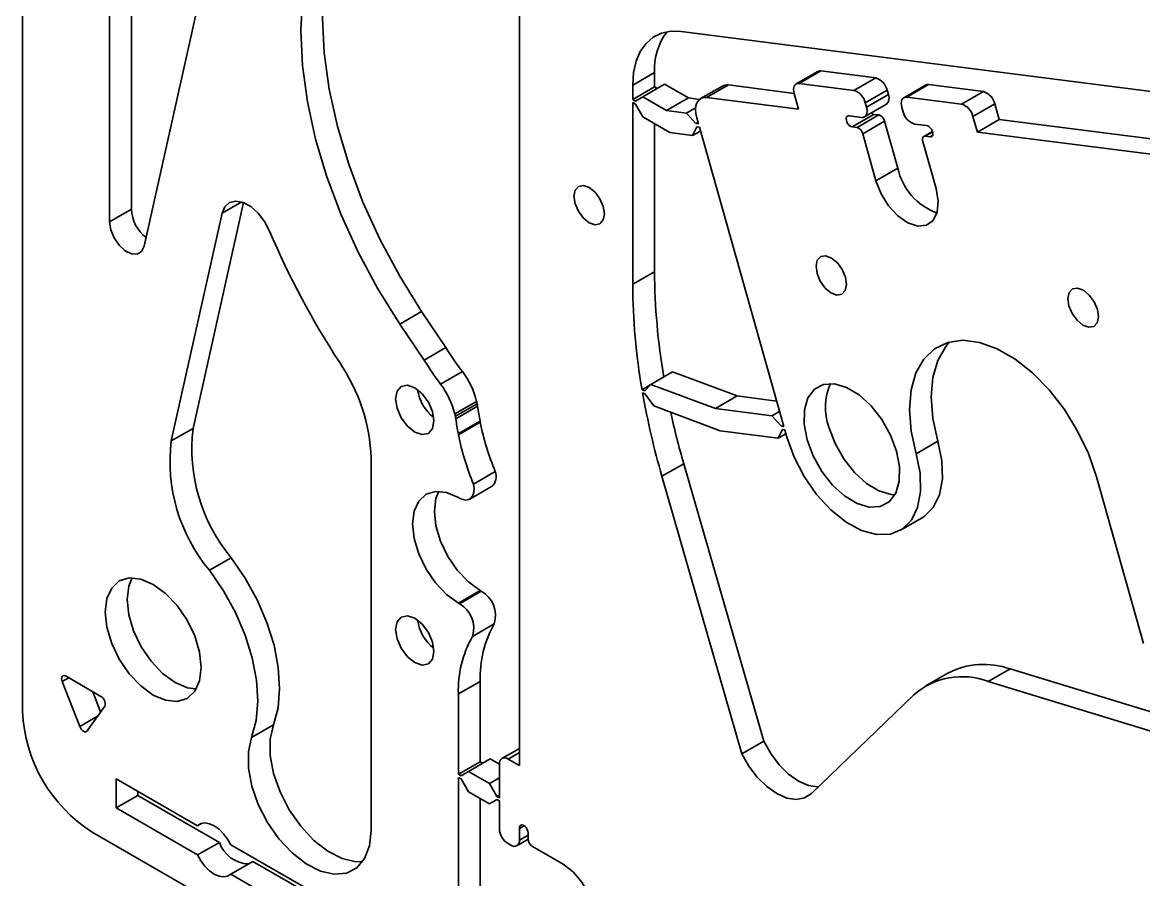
# Model space of a CAD drawing. Header units: millimetres. Extents: x 0 to 415, y 0 to 292.
# Drawn here: x 374.53 to 383.62, y 99.42 to 106.38 of the extents above; entities that cross this region are included whole.
import ezdxf

# ---------------------------------------------------------------- set-up
doc = ezdxf.new("R2010")
doc.units = ezdxf.units.MM

# ---------------------------------------------------------------- blocks, each defined once
blk = doc.blocks.new('SE817')
at = {"color": 7, "linetype": 'Continuous', "lineweight": 35}
for p, q in [((377.5521, 103.3255), (377.5639, 103.3874)), ((377.5639, 103.3874), (377.5976, 103.4262)), ((377.5976, 103.4262), (377.6481, 103.436)), ((377.6481, 103.436), (377.7076, 103.4153)), ((377.7076, 103.4153), (377.7672, 103.3673)), ((377.5639, 103.2499), (377.5521, 103.3255)), ((377.7672, 103.3673), (377.8176, 103.2992)), ((377.8176, 103.2992), (377.8513, 103.2214)), ((377.5976, 103.1721), (377.5639, 103.2499)), ((377.8513, 103.2214), (377.8632, 103.1458)), ((377.6481, 103.1041), (377.5976, 103.1721)), ((377.7076, 103.056), (377.6481, 103.1041)), ((377.8632, 103.1458), (377.8513, 103.0839)), ((377.7672, 103.0353), (377.7076, 103.056)), ((377.8176, 103.0451), (377.7672, 103.0353)), ((377.8513, 103.0839), (377.8176, 103.0451))]:
    blk.add_line(p, q, dxfattribs=at)
blk = doc.blocks.new('SE816')
blk.add_blockref('SE817', (0, 0))
blk = doc.blocks.new('SE819')
at = {"color": 7, "linetype": 'Continuous', "lineweight": 35}
for p, q in [((377.5976, 101.5552), (377.6481, 101.5651)), ((377.6481, 101.5651), (377.7076, 101.5444)), ((377.5521, 101.4545), (377.5639, 101.5164)), ((377.5639, 101.5164), (377.5976, 101.5552)), ((377.7076, 101.5444), (377.7672, 101.4963)), ((377.7672, 101.4963), (377.8176, 101.4282)), ((377.5639, 101.3789), (377.5521, 101.4545)), ((377.5976, 101.3012), (377.5639, 101.3789)), ((377.8176, 101.4282), (377.8513, 101.3505)), ((377.6481, 101.2331), (377.5976, 101.3012)), ((377.8513, 101.3505), (377.8632, 101.2749)), ((377.7076, 101.1851), (377.6481, 101.2331)), ((377.8513, 101.213), (377.8176, 101.1742)), ((377.8632, 101.2749), (377.8513, 101.213)), ((377.7672, 101.1644), (377.7076, 101.1851)), ((377.8176, 101.1742), (377.7672, 101.1644))]:
    blk.add_line(p, q, dxfattribs=at)
blk = doc.blocks.new('SE818')
blk.add_blockref('SE819', (0, 0))
blk = doc.blocks.new('SE835')
at = {"color": 7, "linetype": 'Continuous', "lineweight": 35}
for p, q in [((376.2055, 104.9186), (376.2561, 104.9306)), ((376.2561, 104.9306), (376.3148, 104.9193)), ((376.1449, 104.8307), (376.1674, 104.8843)), ((376.1674, 104.8843), (376.2055, 104.9186)), ((376.3148, 104.9193), (376.3767, 104.8856)), ((376.3767, 104.8856), (376.4365, 104.8324)), ((376.4365, 104.8324), (376.489, 104.7642)), ((376.489, 104.7642), (376.5299, 104.6869))]:
    blk.add_line(p, q, dxfattribs=at)
blk = doc.blocks.new('SE834')
blk.add_blockref('SE835', (0, 0))
blk = doc.blocks.new('SE837')
at = {"color": 7, "linetype": 'Continuous', "lineweight": 35}
for p, q in [((376.1557, 101.7688), (376.042, 101.9345)), ((376.2533, 101.5918), (376.1557, 101.7688)), ((376.3319, 101.4085), (376.2533, 101.5918)), ((376.3893, 101.2242), (376.3319, 101.4085)), ((376.4239, 101.044), (376.3893, 101.2242)), ((376.4348, 100.8731), (376.4239, 101.044)), ((376.4216, 100.7163), (376.4348, 100.8731)), ((376.3846, 100.5782), (376.4216, 100.7163))]:
    blk.add_line(p, q, dxfattribs=at)
blk = doc.blocks.new('SE836')
blk.add_blockref('SE837', (0, 0))
blk = doc.blocks.new('SE839')
at = {"color": 7, "linetype": 'Continuous', "lineweight": 35}
for p, q in [((376.3583, 100.4631), (376.3846, 100.5782)), ((376.3586, 100.3291), (376.3583, 100.4631)), ((376.3857, 100.1834), (376.3586, 100.3291)), ((376.4379, 100.0338), (376.3857, 100.1834)), ((376.5126, 99.8884), (376.4379, 100.0338)), ((376.6057, 99.755), (376.5126, 99.8884)), ((376.7122, 99.6408), (376.6057, 99.755)), ((377.3541, 99.8231), (377.3406, 99.698)), ((377.3406, 99.698), (377.301, 99.5951)), ((376.8263, 99.5519), (376.7122, 99.6408)), ((377.301, 99.5951), (377.2374, 99.52)), ((376.942, 99.4931), (376.8263, 99.5519)), ((377.0529, 99.4676), (376.942, 99.4931)), ((377.1532, 99.4767), (377.0529, 99.4676)), ((377.2374, 99.52), (377.1532, 99.4767))]:
    blk.add_line(p, q, dxfattribs=at)
blk = doc.blocks.new('SE838')
blk.add_blockref('SE839', (0, 0))
blk = doc.blocks.new('SE841')
at = {"color": 7, "linetype": 'Continuous', "lineweight": 35}
for p, q in [((375.9731, 99.8785), (375.946, 99.8615)), ((376.0058, 99.8842), (375.9731, 99.8785)), ((376.0425, 99.8782), (376.0058, 99.8842)), ((376.0813, 99.861), (376.0425, 99.8782)), ((376.1201, 99.8335), (376.0813, 99.861)), ((376.1568, 99.797), (376.1201, 99.8335)), ((376.1895, 99.7535), (376.1568, 99.797)), ((376.2165, 99.7054), (376.1895, 99.7535))]:
    blk.add_line(p, q, dxfattribs=at)
blk = doc.blocks.new('SE840')
blk.add_blockref('SE841', (0, 0))
blk = doc.blocks.new('SE843')
at = {"color": 7, "linetype": 'Continuous', "lineweight": 35}
for p, q in [((375.946, 99.6247), (375.9731, 99.5766)), ((375.9731, 99.5766), (376.0058, 99.5331)), ((376.0058, 99.5331), (376.0425, 99.4967)), ((376.0425, 99.4967), (376.0813, 99.4691)), ((376.0813, 99.4691), (376.1201, 99.4519)), ((376.1895, 99.4516), (376.2165, 99.4686)), ((376.1201, 99.4519), (376.1568, 99.446)), ((376.1568, 99.446), (376.1895, 99.4516))]:
    blk.add_line(p, q, dxfattribs=at)
blk = doc.blocks.new('SE842')
blk.add_blockref('SE843', (0, 0))
blk = doc.blocks.new('SE849')
at = {"color": 7, "linetype": 'Continuous', "lineweight": 35}
for p, q in [((375.2495, 101.7901), (375.3113, 101.8474)), ((375.3113, 101.8474), (375.3918, 101.8723)), ((375.3918, 101.8723), (375.4856, 101.863)), ((375.4856, 101.863), (375.5863, 101.8202)), ((375.2106, 101.7042), (375.2495, 101.7901)), ((375.5863, 101.8202), (375.687, 101.7468)), ((375.687, 101.7468), (375.7808, 101.6477)), ((375.1974, 101.5956), (375.2106, 101.7042)), ((375.2106, 101.4717), (375.1974, 101.5956)), ((375.7808, 101.6477), (375.8613, 101.5299)), ((375.2495, 101.341), (375.2106, 101.4717)), ((375.8613, 101.5299), (375.9231, 101.4012)), ((375.9231, 101.4012), (375.962, 101.2704)), ((375.3113, 101.2123), (375.2495, 101.341)), ((375.3918, 101.0944), (375.3113, 101.2123)), ((375.962, 101.2704), (375.9752, 101.1466)), ((375.9752, 101.1466), (375.962, 101.038)), ((375.4856, 100.9954), (375.3918, 101.0944)), ((375.962, 101.038), (375.9231, 100.9521)), ((375.5863, 100.922), (375.4856, 100.9954)), ((375.687, 100.8792), (375.5863, 100.922)), ((375.9231, 100.9521), (375.8613, 100.8948)), ((375.7808, 100.8699), (375.687, 100.8792)), ((375.8613, 100.8948), (375.7808, 100.8699))]:
    blk.add_line(p, q, dxfattribs=at)
blk = doc.blocks.new('SE848')
blk.add_blockref('SE849', (0, 0))
blk = doc.blocks.new('SE851')
at = {"color": 7, "linetype": 'Continuous', "lineweight": 35}
for p, q in [((375.242, 104.6974), (375.2327, 104.761)), ((375.2687, 104.6314), (375.242, 104.6974)), ((375.3093, 104.5718), (375.2687, 104.6314)), ((375.3583, 104.5262), (375.3093, 104.5718)), ((375.512, 104.5634), (375.4917, 104.5207)), ((375.4095, 104.5008), (375.3583, 104.5262)), ((375.456, 104.4989), (375.4095, 104.5008)), ((375.4917, 104.5207), (375.456, 104.4989))]:
    blk.add_line(p, q, dxfattribs=at)
blk = doc.blocks.new('SE850')
blk.add_blockref('SE851', (0, 0))
blk = doc.blocks.new('SE865')
at = {"color": 7, "linetype": 'Continuous', "lineweight": 35}
for p, q in [((374.9956, 100.6548), (374.99, 100.6665)), ((375.0029, 100.6441), (374.9956, 100.6548)), ((375.0115, 100.6351), (375.0029, 100.6441)), ((375.0206, 100.6284), (375.0115, 100.6351)), ((375.0298, 100.6245), (375.0206, 100.6284)), ((375.0383, 100.6237), (375.0298, 100.6245)), ((375.0456, 100.6259), (375.0383, 100.6237)), ((375.0512, 100.6312), (375.0456, 100.6259))]:
    blk.add_line(p, q, dxfattribs=at)
blk = doc.blocks.new('SE864')
blk.add_blockref('SE865', (0, 0))
blk = doc.blocks.new('SE867')
at = {"color": 7, "linetype": 'Continuous', "lineweight": 35}
for p, q in [((374.8438, 101.0541), (374.845, 101.064)), ((374.845, 101.0429), (374.8438, 101.0541)), ((374.845, 101.064), (374.8486, 101.0718)), ((374.8486, 101.031), (374.845, 101.0429)), ((374.8486, 101.0718), (374.8542, 101.077)), ((374.8542, 101.077), (374.8615, 101.0793)), ((374.8615, 101.0793), (374.87, 101.0785)), ((374.87, 101.0785), (374.8792, 101.0746))]:
    blk.add_line(p, q, dxfattribs=at)
blk = doc.blocks.new('SE866')
blk.add_blockref('SE867', (0, 0))
blk = doc.blocks.new('SE875')
at = {"color": 7, "linetype": 'Continuous', "lineweight": 35}
for p, q in [((380.9718, 104.4493), (380.9995, 104.479)), ((380.9995, 104.479), (381.0402, 104.4855)), ((381.0402, 104.4855), (381.0877, 104.4677)), ((380.9614, 104.4009), (380.9718, 104.4493)), ((380.9698, 104.3411), (380.9614, 104.4009)), ((381.0877, 104.4677), (381.1349, 104.4285)), ((381.1349, 104.4285), (381.1744, 104.3737)), ((380.9957, 104.2791), (380.9698, 104.3411)), ((381.1744, 104.3737), (381.2004, 104.3117)), ((381.2004, 104.3117), (381.2088, 104.2519)), ((381.0353, 104.2243), (380.9957, 104.2791)), ((381.0824, 104.1851), (381.0353, 104.2243)), ((381.1984, 104.2035), (381.1707, 104.1738)), ((381.2088, 104.2519), (381.1984, 104.2035)), ((381.13, 104.1673), (381.0824, 104.1851)), ((381.1707, 104.1738), (381.13, 104.1673))]:
    blk.add_line(p, q, dxfattribs=at)
blk = doc.blocks.new('SE874')
blk.add_blockref('SE875', (0, 0))
blk = doc.blocks.new('SE877')
at = {"color": 7, "linetype": 'Continuous', "lineweight": 35}
for p, q in [((383.0145, 104.1884), (383.0421, 104.2181)), ((383.0421, 104.2181), (383.0829, 104.2246)), ((383.0829, 104.2246), (383.1304, 104.2069)), ((383.1304, 104.2069), (383.1775, 104.1676)), ((383.004, 104.14), (383.0145, 104.1884)), ((383.0124, 104.0803), (383.004, 104.14)), ((383.1775, 104.1676), (383.2171, 104.1128)), ((383.2171, 104.1128), (383.2431, 104.0508)), ((383.0384, 104.0183), (383.0124, 104.0803)), ((383.078, 103.9635), (383.0384, 104.0183)), ((383.2431, 104.0508), (383.2515, 103.9911)), ((383.1251, 103.9242), (383.078, 103.9635)), ((383.1726, 103.9065), (383.1251, 103.9242)), ((383.241, 103.9426), (383.2134, 103.9129)), ((383.2515, 103.9911), (383.241, 103.9426)), ((383.2134, 103.9129), (383.1726, 103.9065))]:
    blk.add_line(p, q, dxfattribs=at)
blk = doc.blocks.new('SE876')
blk.add_blockref('SE877', (0, 0))
blk = doc.blocks.new('SE879')
at = {"color": 7, "linetype": 'Continuous', "lineweight": 35}
for p, q in [((380.8961, 103.3331), (380.9487, 103.403)), ((380.9487, 103.403), (381.022, 103.4418)), ((381.022, 103.4418), (381.111, 103.4468)), ((381.111, 103.4468), (381.2096, 103.4178)), ((381.2096, 103.4178), (381.3111, 103.3567)), ((380.8677, 103.2369), (380.8961, 103.3331)), ((381.3111, 103.3567), (381.4086, 103.2677)), ((380.8655, 103.121), (380.8677, 103.2369)), ((381.4086, 103.2677), (381.4954, 103.1568)), ((380.8897, 102.9932), (380.8655, 103.121)), ((381.4954, 103.1568), (381.5656, 103.0316)), ((381.5656, 103.0316), (381.6145, 102.9006)), ((380.9385, 102.8622), (380.8897, 102.9932)), ((381.0088, 102.737), (380.9385, 102.8622)), ((381.6145, 102.9006), (381.6387, 102.7728)), ((381.6387, 102.7728), (381.6365, 102.6568)), ((381.0956, 102.6261), (381.0088, 102.737)), ((381.6365, 102.6568), (381.6081, 102.5606)), ((381.1931, 102.5371), (381.0956, 102.6261)), ((381.6081, 102.5606), (381.5555, 102.4908)), ((381.2946, 102.476), (381.1931, 102.5371)), ((381.3932, 102.4469), (381.2946, 102.476)), ((381.5555, 102.4908), (381.4822, 102.452)), ((381.4822, 102.452), (381.3932, 102.4469))]:
    blk.add_line(p, q, dxfattribs=at)
blk = doc.blocks.new('SE878')
blk.add_blockref('SE879', (0, 0))
blk = doc.blocks.new('SE933')
at = {"color": 7, "linetype": 'Continuous', "lineweight": 35}
for p, q in [((378.9981, 104.9687), (379.0075, 105.018)), ((379.0075, 105.018), (379.0343, 105.0488)), ((379.0343, 105.0488), (379.0745, 105.0566)), ((379.0745, 105.0566), (379.1218, 105.0402)), ((379.1218, 105.0402), (379.1692, 105.002)), ((379.0075, 104.9086), (378.9981, 104.9687)), ((379.1692, 105.002), (379.2093, 104.9478)), ((379.2093, 104.9478), (379.2362, 104.886)), ((379.0343, 104.8468), (379.0075, 104.9086)), ((379.0745, 104.7926), (379.0343, 104.8468)), ((379.2362, 104.886), (379.2456, 104.8259)), ((379.1218, 104.7544), (379.0745, 104.7926)), ((379.1692, 104.7379), (379.1218, 104.7544)), ((379.2093, 104.7457), (379.1692, 104.7379)), ((379.2362, 104.7766), (379.2093, 104.7457)), ((379.2456, 104.8259), (379.2362, 104.7766))]:
    blk.add_line(p, q, dxfattribs=at)
blk = doc.blocks.new('SE932')
blk.add_blockref('SE933', (0, 0))
blk = doc.blocks.new('SE943')
at = {"color": 7, "linetype": 'Continuous', "lineweight": 35}
for p, q in [((380.0097, 105.7486), (379.9961, 105.7285)), ((380.0278, 105.7624), (380.0097, 105.7486)), ((380.0496, 105.7696), (380.0278, 105.7624)), ((380.0743, 105.7698), (380.0496, 105.7696)), ((379.9875, 105.703), (379.9842, 105.6732)), ((379.9842, 105.6732), (379.9863, 105.64)), ((379.9961, 105.7285), (379.9875, 105.703)), ((379.9863, 105.64), (379.9938, 105.6049))]:
    blk.add_line(p, q, dxfattribs=at)
blk = doc.blocks.new('SE942')
blk.add_blockref('SE943', (0, 0))
blk = doc.blocks.new('SE945')
at = {"color": 7, "linetype": 'Continuous', "lineweight": 35}
for p, q in [((380.7811, 105.8509), (380.7795, 105.836)), ((380.7795, 105.836), (380.7805, 105.8194)), ((380.7854, 105.8637), (380.7811, 105.8509)), ((380.7922, 105.8737), (380.7854, 105.8637)), ((380.8012, 105.8806), (380.7922, 105.8737)), ((380.8121, 105.8842), (380.8012, 105.8806)), ((380.8245, 105.8843), (380.8121, 105.8842)), ((380.7805, 105.8194), (380.7843, 105.8018))]:
    blk.add_line(p, q, dxfattribs=at)
blk = doc.blocks.new('SE944')
blk.add_blockref('SE945', (0, 0))
blk = doc.blocks.new('SE947')
at = {"color": 7, "linetype": 'Continuous', "lineweight": 35}
for p, q in [((381.3748, 105.6743), (381.3711, 105.6919)), ((381.3742, 105.6428), (381.3759, 105.6577)), ((381.3759, 105.6577), (381.3748, 105.6743)), ((381.3309, 105.6094), (381.3432, 105.6095)), ((381.3432, 105.6095), (381.3541, 105.6131)), ((381.3541, 105.6131), (381.3631, 105.62)), ((381.3631, 105.62), (381.3699, 105.63)), ((381.3699, 105.63), (381.3742, 105.6428))]:
    blk.add_line(p, q, dxfattribs=at)
blk = doc.blocks.new('SE946')
blk.add_blockref('SE947', (0, 0))
blk = doc.blocks.new('SE949')
at = {"color": 7, "linetype": 'Continuous', "lineweight": 35}
for p, q in [((381.2093, 105.6123), (381.2063, 105.6007)), ((381.2063, 105.6007), (381.2073, 105.5865)), ((381.2073, 105.5865), (381.2122, 105.5712)), ((381.2159, 105.6199), (381.2093, 105.6123)), ((381.2122, 105.5712), (381.2204, 105.5565)), ((381.2204, 105.5565), (381.231, 105.5441)), ((381.231, 105.5441), (381.2427, 105.5355)), ((381.2427, 105.5355), (381.2544, 105.5315))]:
    blk.add_line(p, q, dxfattribs=at)
blk = doc.blocks.new('SE948')
blk.add_blockref('SE949', (0, 0))
blk = doc.blocks.new('SE951')
at = {"color": 7, "linetype": 'Continuous', "lineweight": 35}
for p, q in [((381.4474, 105.095), (381.4887, 104.9896)), ((381.9524, 104.9304), (381.935, 105.0328)), ((381.4887, 104.9896), (381.5498, 104.8914)), ((381.9443, 104.841), (381.9524, 104.9304)), ((381.5498, 104.8914), (381.6247, 104.8101)), ((381.9113, 104.7735), (381.9443, 104.841)), ((381.6247, 104.8101), (381.7062, 104.7536)), ((381.7062, 104.7536), (381.7862, 104.7276)), ((381.8568, 104.7344), (381.9113, 104.7735)), ((381.7862, 104.7276), (381.8568, 104.7344))]:
    blk.add_line(p, q, dxfattribs=at)
blk = doc.blocks.new('SE950')
blk.add_blockref('SE951', (0, 0))
blk = doc.blocks.new('SE953')
at = {"color": 7, "linetype": 'Continuous', "lineweight": 35}
for p, q in [((381.8249, 105.4316), (381.8257, 105.4391)), ((381.8254, 105.4233), (381.8249, 105.4316)), ((381.8273, 105.4145), (381.8254, 105.4233)), ((381.8257, 105.4391), (381.8279, 105.4454)), ((381.8279, 105.4454), (381.8313, 105.4505)), ((381.8313, 105.4505), (381.8358, 105.4539)), ((381.8358, 105.4539), (381.8412, 105.4557)), ((381.8412, 105.4557), (381.8474, 105.4558))]:
    blk.add_line(p, q, dxfattribs=at)
blk = doc.blocks.new('SE952')
blk.add_blockref('SE953', (0, 0))
blk = doc.blocks.new('SE955')
at = {"color": 7, "linetype": 'Continuous', "lineweight": 35}
for p, q in [((381.8881, 105.5256), (381.8765, 105.5355)), ((381.8981, 105.5124), (381.8881, 105.5256)), ((381.9053, 105.4974), (381.8981, 105.5124)), ((381.9047, 105.4581), (381.9089, 105.4686)), ((381.9091, 105.4822), (381.9053, 105.4974)), ((381.9089, 105.4686), (381.9091, 105.4822)), ((381.8869, 105.4507), (381.8971, 105.4519)), ((381.8971, 105.4519), (381.9047, 105.4581))]:
    blk.add_line(p, q, dxfattribs=at)
blk = doc.blocks.new('SE954')
blk.add_blockref('SE955', (0, 0))
blk = doc.blocks.new('SE957')
at = {"color": 7, "linetype": 'Continuous', "lineweight": 35}
for p, q in [((381.6585, 105.7522), (381.6542, 105.7394)), ((381.6653, 105.7622), (381.6585, 105.7522)), ((381.6743, 105.7691), (381.6653, 105.7622)), ((381.6852, 105.7727), (381.6743, 105.7691)), ((381.6976, 105.7728), (381.6852, 105.7727)), ((381.6542, 105.7394), (381.6525, 105.7245)), ((381.6525, 105.7245), (381.6536, 105.7079)), ((381.6536, 105.7079), (381.6573, 105.6904))]:
    blk.add_line(p, q, dxfattribs=at)
blk = doc.blocks.new('SE956')
blk.add_blockref('SE957', (0, 0))
blk = doc.blocks.new('SE961')
at = {"color": 7, "linetype": 'Continuous', "lineweight": 35}
for p, q in [((379.7082, 106.2929), (379.6405, 106.2597)), ((379.7845, 106.3086), (379.7082, 106.2929)), ((379.8677, 106.3065), (379.7845, 106.3086)), ((379.5829, 106.2098), (379.5366, 106.1442)), ((379.6405, 106.2597), (379.5829, 106.2098)), ((379.5366, 106.1442), (379.5029, 106.0646)), ((379.5029, 106.0646), (379.4823, 105.9727)), ((379.4823, 105.9727), (379.4754, 105.8704))]:
    blk.add_line(p, q, dxfattribs=at)
blk = doc.blocks.new('SE960')
blk.add_blockref('SE961', (0, 0))
blk = doc.blocks.new('SE963')
at = {"color": 7, "linetype": 'Continuous', "lineweight": 35}
for p, q in [((380.3602, 100.4449), (380.4168, 100.3448)), ((380.4168, 100.3448), (380.4852, 100.2545)), ((380.4852, 100.2545), (380.5619, 100.1788)), ((380.5619, 100.1788), (380.6428, 100.1218)), ((380.6428, 100.1218), (380.7236, 100.0865)), ((380.8679, 100.0872), (380.9239, 100.1231)), ((380.7236, 100.0865), (380.7999, 100.0747)), ((380.7999, 100.0747), (380.8679, 100.0872))]:
    blk.add_line(p, q, dxfattribs=at)
blk = doc.blocks.new('SE962')
blk.add_blockref('SE963', (0, 0))
blk = doc.blocks.new('SE969')
at = {"color": 7, "linetype": 'Continuous', "lineweight": 35}
for p, q in [((381.9231, 103.7319), (382.03, 103.7831)), ((382.03, 103.7831), (382.153, 103.8003)), ((382.153, 103.8003), (382.288, 103.7831)), ((382.288, 103.7831), (382.4303, 103.7319)), ((381.836, 103.6485), (381.9231, 103.7319)), ((382.4303, 103.7319), (382.5752, 103.6486)), ((381.7717, 103.5358), (381.836, 103.6485)), ((382.5752, 103.6486), (382.7176, 103.5359)), ((381.7323, 103.3976), (381.7717, 103.5358)), ((382.7176, 103.5359), (382.8527, 103.3977)), ((381.7192, 103.2386), (381.7323, 103.3976)), ((382.8527, 103.3977), (382.976, 103.2388)), ((381.7328, 103.0642), (381.7192, 103.2386)), ((382.976, 103.2388), (383.0832, 103.0644)), ((381.7726, 102.8804), (381.7328, 103.0642)), ((383.0832, 103.0644), (383.1707, 102.8806)), ((383.1707, 102.8806), (383.2355, 102.6936))]:
    blk.add_line(p, q, dxfattribs=at)
blk = doc.blocks.new('SE968')
blk.add_blockref('SE969', (0, 0))
blk = doc.blocks.new('SE971')
at = {"color": 7, "linetype": 'Continuous', "lineweight": 35}
for p, q in [((380.7835, 102.8517), (380.7249, 103.0142)), ((380.8653, 102.694), (380.7835, 102.8517)), ((381.7726, 102.8804), (381.8049, 102.7213)), ((380.9664, 102.549), (380.8653, 102.694)), ((381.8049, 102.7213), (381.8093, 102.5735)), ((381.8093, 102.5735), (381.7855, 102.4444)), ((381.0816, 102.424), (380.9664, 102.549)), ((381.2053, 102.3252), (381.0816, 102.424)), ((381.7855, 102.4444), (381.7349, 102.3406)), ((381.3311, 102.2577), (381.2053, 102.3252)), ((381.7349, 102.3406), (381.6598, 102.2672)), ((381.4527, 102.2247), (381.3311, 102.2577)), ((381.5642, 102.2279), (381.4527, 102.2247)), ((381.6598, 102.2672), (381.5642, 102.2279))]:
    blk.add_line(p, q, dxfattribs=at)
blk = doc.blocks.new('SE970')
blk.add_blockref('SE971', (0, 0))
blk = doc.blocks.new('SE973')
at = {"color": 7, "linetype": 'Continuous', "lineweight": 35}
for p, q in [((376.7969, 106.5805), (376.8368, 106.8289)), ((376.7836, 106.3133), (376.7969, 106.5805)), ((376.7971, 106.0306), (376.7836, 106.3133)), ((376.8372, 105.736), (376.7971, 106.0306)), ((376.9034, 105.4333), (376.8372, 105.736)), ((376.9949, 105.1262), (376.9034, 105.4333)), ((377.1106, 104.8186), (376.9949, 105.1262)), ((377.249, 104.5144), (377.1106, 104.8186)), ((377.4082, 104.2176), (377.249, 104.5144)), ((377.5864, 103.9317), (377.4082, 104.2176))]:
    blk.add_line(p, q, dxfattribs=at)
blk = doc.blocks.new('SE972')
blk.add_blockref('SE973', (0, 0))
blk = doc.blocks.new('SE975')
at = {"color": 7, "linetype": 'Continuous', "lineweight": 35}
for p, q in [((378.1871, 102.5672), (378.1792, 102.5408)), ((378.1837, 102.6333), (378.1887, 102.5986)), ((378.1887, 102.5986), (378.1871, 102.5672)), ((378.0965, 102.5082), (378.0687, 102.5204)), ((378.1227, 102.5041), (378.0965, 102.5082)), ((378.1461, 102.5084), (378.1227, 102.5041)), ((378.1653, 102.5209), (378.1461, 102.5084)), ((378.1792, 102.5408), (378.1653, 102.5209))]:
    blk.add_line(p, q, dxfattribs=at)
blk = doc.blocks.new('SE974')
blk.add_blockref('SE975', (0, 0))
blk = doc.blocks.new('SE977')
at = {"color": 7, "linetype": 'Continuous', "lineweight": 35}
for p, q in [((377.8756, 102.5745), (377.7987, 102.5508)), ((377.9651, 102.5656), (377.8756, 102.5745)), ((378.0612, 102.5248), (377.9651, 102.5656)), ((377.7397, 102.496), (377.7026, 102.414)), ((377.7987, 102.5508), (377.7397, 102.496)), ((377.7026, 102.414), (377.6899, 102.3104)), ((377.6899, 102.3104), (377.7026, 102.1921)), ((377.7026, 102.1921), (377.7397, 102.0673)), ((377.7397, 102.0673), (377.7987, 101.9445)), ((377.7987, 101.9445), (377.8756, 101.832)), ((377.8756, 101.832), (377.9651, 101.7375)), ((377.9651, 101.7375), (378.0612, 101.6674))]:
    blk.add_line(p, q, dxfattribs=at)
blk = doc.blocks.new('SE976')
blk.add_blockref('SE977', (0, 0))
blk = doc.blocks.new('SE985')
at = {"color": 7, "linetype": 'Continuous', "lineweight": 35}
for p, q in [((378.9097, 99.5489), (378.9906, 99.4875)), ((378.9906, 99.4875), (379.0635, 99.4025)), ((379.0635, 99.4025), (379.1214, 99.3022)), ((379.1214, 99.3022), (379.1585, 99.1965)), ((379.1585, 99.1965), (379.1713, 99.0958)), ((379.1713, 99.0958), (379.1585, 99.0098)), ((378.9906, 98.9128), (378.9097, 98.9447)), ((379.1214, 98.947), (379.0635, 98.9136)), ((379.1585, 99.0098), (379.1214, 98.947)), ((379.0635, 98.9136), (378.9906, 98.9128))]:
    blk.add_line(p, q, dxfattribs=at)
blk = doc.blocks.new('SE984')
blk.add_blockref('SE985', (0, 0))
blk = doc.blocks.new('SE987')
at = {"color": 7, "linetype": 'Continuous', "lineweight": 35}
for p, q in [((378.5663, 99.8656), (378.5595, 99.8583)), ((378.576, 99.8681), (378.5663, 99.8656)), ((378.5873, 99.8654), (378.576, 99.8681)), ((378.5992, 99.8578), (378.5873, 99.8654)), ((378.6102, 99.8463), (378.5992, 99.8578)), ((378.6191, 99.832), (378.6102, 99.8463)), ((378.6249, 99.8167), (378.6191, 99.832)), ((378.6269, 99.802), (378.6249, 99.8167))]:
    blk.add_line(p, q, dxfattribs=at)
blk = doc.blocks.new('SE986')
blk.add_blockref('SE987', (0, 0))
blk = doc.blocks.new('SE1217')
at = {"color": 7, "linetype": 'Continuous', "lineweight": 35}
for p, q in [((381.9485, 103.6378), (382.0128, 103.7505)), ((382.0128, 103.7505), (382.0446, 103.7871)), ((381.9091, 103.4996), (381.9485, 103.6378)), ((381.8959, 103.3406), (381.9091, 103.4996)), ((381.9095, 103.1663), (381.8959, 103.3406)), ((381.9494, 102.9825), (381.9095, 103.1663))]:
    blk.add_line(p, q, dxfattribs=at)
blk = doc.blocks.new('SE1216')
blk.add_blockref('SE1217', (0, 0))
blk = doc.blocks.new('SE1223')
at = {"color": 7, "linetype": 'Continuous', "lineweight": 35}
for p, q in [((381.4092, 105.6448), (381.4195, 105.6375)), ((381.4195, 105.6375), (381.4312, 105.6336))]:
    blk.add_line(p, q, dxfattribs=at)
blk = doc.blocks.new('SE1222')
blk.add_blockref('SE1223', (0, 0))
blk = doc.blocks.new('SE1227')
at = {"color": 7, "linetype": 'Continuous', "lineweight": 35}
for p, q in [((381.1153, 102.9642), (381.0665, 103.0952)), ((381.1856, 102.839), (381.1153, 102.9642)), ((381.2724, 102.7281), (381.1856, 102.839)), ((381.3699, 102.6391), (381.2724, 102.7281)), ((381.4714, 102.578), (381.3699, 102.6391)), ((381.57, 102.549), (381.4714, 102.578)), ((381.6009, 102.5469), (381.57, 102.549))]:
    blk.add_line(p, q, dxfattribs=at)
blk = doc.blocks.new('SE1226')
blk.add_blockref('SE1227', (0, 0))
blk = doc.blocks.new('SE1229')
at = {"color": 7, "linetype": 'Continuous', "lineweight": 35}
for p, q in [((381.9494, 102.9825), (381.9817, 102.8233)), ((381.9817, 102.8233), (381.986, 102.6755)), ((381.986, 102.6755), (381.9623, 102.5465)), ((381.9623, 102.5465), (381.9116, 102.4427)), ((381.9116, 102.4427), (381.8366, 102.3692)), ((381.8366, 102.3692), (381.823, 102.3609))]:
    blk.add_line(p, q, dxfattribs=at)
blk = doc.blocks.new('SE1228')
blk.add_blockref('SE1229', (0, 0))
blk = doc.blocks.new('SE1233')
at = {"color": 7, "linetype": 'Continuous', "lineweight": 35}
for p, q in [((376.9737, 106.6826), (377.0136, 106.931)), ((376.9603, 106.4154), (376.9737, 106.6826)), ((376.9738, 106.1327), (376.9603, 106.4154)), ((377.0139, 105.8381), (376.9738, 106.1327)), ((377.0802, 105.5353), (377.0139, 105.8381)), ((377.1717, 105.2282), (377.0802, 105.5353)), ((377.2874, 104.9206), (377.1717, 105.2282)), ((377.4257, 104.6165), (377.2874, 104.9206)), ((377.585, 104.3196), (377.4257, 104.6165)), ((377.7632, 104.0338), (377.585, 104.3196))]:
    blk.add_line(p, q, dxfattribs=at)
blk = doc.blocks.new('SE1232')
blk.add_blockref('SE1233', (0, 0))
blk = doc.blocks.new('SE1235')
at = {"color": 7, "linetype": 'Continuous', "lineweight": 35}
for p, q in [((380.537, 100.547), (380.5936, 100.4468)), ((380.5936, 100.4468), (380.662, 100.3565)), ((380.662, 100.3565), (380.7387, 100.2809)), ((380.7387, 100.2809), (380.8196, 100.2239)), ((380.8196, 100.2239), (380.9003, 100.1886)), ((380.9003, 100.1886), (380.9767, 100.1768)), ((380.9767, 100.1768), (380.9796, 100.1768))]:
    blk.add_line(p, q, dxfattribs=at)
blk = doc.blocks.new('SE1234')
blk.add_blockref('SE1235', (0, 0))
blk = doc.blocks.new('SE1237')
at = {"color": 7, "linetype": 'Continuous', "lineweight": 35}
for p, q in [((377.9024, 102.5752), (377.8794, 102.5161)), ((377.8794, 102.5161), (377.8667, 102.4124)), ((377.8667, 102.4124), (377.8794, 102.2942)), ((377.8794, 102.2942), (377.9165, 102.1694)), ((377.9165, 102.1694), (377.9755, 102.0466)), ((377.9755, 102.0466), (378.0523, 101.934)), ((378.0523, 101.934), (378.1419, 101.8395)), ((378.1419, 101.8395), (378.238, 101.7695))]:
    blk.add_line(p, q, dxfattribs=at)
blk = doc.blocks.new('SE1236')
blk.add_blockref('SE1237', (0, 0))
blk = doc.blocks.new('SE1239')
at = {"color": 7, "linetype": 'Continuous', "lineweight": 35}
for p, q in [((376.3325, 101.8708), (376.2188, 102.0366)), ((376.43, 101.6938), (376.3325, 101.8708)), ((376.5086, 101.5105), (376.43, 101.6938)), ((376.5661, 101.3262), (376.5086, 101.5105)), ((376.6007, 101.146), (376.5661, 101.3262)), ((376.6116, 100.9751), (376.6007, 101.146)), ((376.5984, 100.8184), (376.6116, 100.9751)), ((376.5614, 100.6802), (376.5984, 100.8184))]:
    blk.add_line(p, q, dxfattribs=at)
blk = doc.blocks.new('SE1238')
blk.add_blockref('SE1239', (0, 0))
blk = doc.blocks.new('SE1241')
at = {"color": 7, "linetype": 'Continuous', "lineweight": 35}
for p, q in [((376.5351, 100.5652), (376.5614, 100.6802)), ((376.5354, 100.4312), (376.5351, 100.5652)), ((376.5624, 100.2855), (376.5354, 100.4312)), ((376.6147, 100.1359), (376.5624, 100.2855)), ((376.6894, 99.9905), (376.6147, 100.1359)), ((376.7825, 99.8571), (376.6894, 99.9905)), ((376.889, 99.7428), (376.7825, 99.8571)), ((377.0031, 99.6539), (376.889, 99.7428)), ((377.1188, 99.5951), (377.0031, 99.6539)), ((377.2297, 99.5696), (377.1188, 99.5951)), ((377.2849, 99.5702), (377.2297, 99.5696))]:
    blk.add_line(p, q, dxfattribs=at)
blk = doc.blocks.new('SE1240')
blk.add_blockref('SE1241', (0, 0))
blk = doc.blocks.new('SE1243')
at = {"color": 7, "linetype": 'Continuous', "lineweight": 35}
for p, q in [((375.3874, 101.8062), (375.4143, 101.8732)), ((375.3742, 101.6976), (375.3874, 101.8062)), ((375.3874, 101.5737), (375.3742, 101.6976)), ((375.4263, 101.443), (375.3874, 101.5737)), ((375.4881, 101.3143), (375.4263, 101.443)), ((375.5686, 101.1964), (375.4881, 101.3143)), ((375.6624, 101.0974), (375.5686, 101.1964)), ((375.7631, 101.024), (375.6624, 101.0974)), ((375.8637, 100.9812), (375.7631, 101.024)), ((375.9351, 100.971), (375.8637, 100.9812))]:
    blk.add_line(p, q, dxfattribs=at)
blk = doc.blocks.new('SE1242')
blk.add_blockref('SE1243', (0, 0))

msp = doc.modelspace()

# ---------------------------------------------------------------- linework, layer by layer
at = {"color": 7, "linetype": 'Continuous', "lineweight": 35}
for p, q in [((376.5343, 109.1406), (375.512, 104.5634)), ((374.5256, 100.7893), (374.5256, 107.5108)), ((375.4095, 104.8631), (375.4095, 107.3687)), ((375.2327, 104.761), (375.2327, 107.2667)), ((378.5562, 106.5501), (378.5562, 100.3491)), ((383.8665, 105.7959), (379.8677, 106.3065)), ((379.4754, 105.8704), (379.6522, 105.9725)), ((379.6522, 105.9725), (379.6522, 105.8558)), ((380.9769, 105.9821), (380.8002, 105.88)), ((381.0013, 105.9864), (380.8245, 105.8843)), ((381.4461, 105.9296), (381.0013, 105.9864)), ((381.2693, 105.8275), (381.4461, 105.9296)), ((379.4754, 105.8704), (379.4754, 105.7537)), ((379.6522, 105.8558), (379.4754, 105.7537)), ((379.7335, 105.8783), (379.5567, 105.7762)), ((379.6734, 105.8436), (379.6522, 105.8558)), ((379.7335, 105.8783), (379.9259, 105.7672)), ((380.2024, 105.8633), (380.0256, 105.7613)), ((380.2511, 105.8719), (380.0743, 105.7698)), ((380.2511, 105.8719), (380.7837, 105.8039)), ((381.2693, 105.8275), (380.8245, 105.8843)), ((381.85, 105.8706), (381.6732, 105.7685)), ((381.8744, 105.8749), (381.6976, 105.7728)), ((382.3191, 105.8181), (381.8744, 105.8749)), ((379.4966, 105.7415), (379.4754, 105.7537)), ((379.5567, 105.7762), (379.4966, 105.7415)), ((379.7491, 105.6652), (379.5567, 105.7762)), ((379.9259, 105.7672), (379.7491, 105.6652)), ((379.9259, 105.7672), (380.0167, 105.7551)), ((380.0743, 105.7698), (380.8202, 105.6746)), ((380.8202, 105.6746), (380.7843, 105.8018)), ((381.5376, 105.8303), (381.3608, 105.7282)), ((381.3711, 105.6919), (381.5479, 105.7939)), ((381.5376, 105.8303), (381.5479, 105.7939)), ((382.1424, 105.716), (381.6976, 105.7728)), ((382.1424, 105.716), (382.3191, 105.8181)), ((379.4966, 105.717), (379.4754, 105.7292)), ((379.4754, 105.7292), (379.4754, 104.2551)), ((379.4966, 105.717), (379.5567, 105.6129)), ((379.9101, 105.6437), (379.7491, 105.6652)), ((379.9101, 105.6437), (379.985, 105.6869)), ((381.3552, 105.6137), (381.532, 105.7157)), ((381.3608, 105.7282), (381.3711, 105.6919)), ((381.6573, 105.6904), (381.6676, 105.654)), ((382.4107, 105.7188), (382.2339, 105.6167)), ((382.4466, 105.5915), (382.4107, 105.7188)), ((379.7753, 105.4867), (379.5567, 105.6129)), ((379.9878, 105.5589), (379.9101, 105.6437)), ((380.0041, 105.5684), (379.9878, 105.5589)), ((380.0041, 105.5682), (379.9878, 105.5588)), ((379.9878, 105.5589), (379.9878, 105.5588)), ((380.0075, 105.5563), (379.9938, 105.6049)), ((381.3309, 105.6094), (381.232, 105.622)), ((381.2544, 105.5315), (381.4312, 105.6336)), ((381.2939, 105.5265), (381.4707, 105.6285)), ((381.3397, 105.4768), (381.5165, 105.5789)), ((381.4312, 105.6336), (381.4707, 105.6285)), ((381.6242, 105.1971), (381.5165, 105.5789)), ((382.2698, 105.4895), (382.2339, 105.6167)), ((382.2698, 105.4895), (382.4466, 105.5915)), ((382.4466, 105.5915), (383.9411, 105.4007)), ((379.6522, 105.5578), (379.6522, 104.3572)), ((379.9608, 105.4619), (379.7753, 105.4867)), ((379.9608, 105.4619), (379.9953, 105.5316)), ((380.0239, 105.4983), (379.9608, 105.4619)), ((380.0075, 105.5563), (379.9878, 105.5588)), ((380.0152, 105.529), (379.9953, 105.5316)), ((380.7006, 103.1006), (380.0152, 105.529)), ((381.2544, 105.5315), (381.2939, 105.5265)), ((381.4474, 105.095), (381.3397, 105.4768)), ((381.858, 105.5421), (381.7592, 105.5547)), ((381.9063, 105.4946), (381.8352, 105.4536)), ((381.8474, 105.4558), (381.9075, 105.4905)), ((382.2698, 105.4895), (383.7643, 105.2986)), ((381.935, 105.0328), (381.8273, 105.4145)), ((381.8474, 105.4558), (381.8869, 105.4507)), ((381.8869, 105.4507), (381.9071, 105.4623)), ((381.6242, 105.1971), (381.4474, 105.095)), ((376.1449, 104.8307), (376.3045, 104.9228)), ((375.2327, 104.761), (375.4095, 104.8631)), ((375.9092, 103.0859), (376.3184, 104.9179)), ((375.7325, 102.9839), (376.1449, 104.8307)), ((379.4754, 104.2551), (379.6522, 104.3572)), ((377.7632, 104.0338), (377.5864, 103.9317)), ((377.9592, 103.7409), (377.7632, 104.0338)), ((377.7825, 103.6389), (377.5864, 103.9317)), ((377.9592, 103.7409), (377.7825, 103.6389)), ((377.9171, 103.4442), (378.0939, 103.5462)), ((379.7977, 103.5445), (379.6209, 103.4424)), ((379.7977, 103.5445), (380.3231, 103.3487)), ((379.6165, 103.4377), (379.5506, 103.3997)), ((379.5732, 103.3912), (379.5506, 103.3997)), ((379.6209, 103.4424), (379.5732, 103.3912)), ((380.1463, 103.2467), (379.6209, 103.4424)), ((378.0316, 103.2026), (378.2084, 103.3046)), ((379.5757, 103.3654), (379.5552, 103.3731)), ((379.5759, 103.3638), (379.5757, 103.3654)), ((379.5759, 103.3638), (379.6456, 103.2674)), ((380.3231, 103.3487), (380.1463, 103.2467)), ((380.3231, 103.3487), (380.6422, 103.3075)), ((378.0372, 103.1837), (378.214, 103.2858)), ((378.0405, 103.1629), (378.2172, 103.2649)), ((380.1846, 103.0665), (379.6456, 103.2674)), ((380.603, 103.1877), (380.1463, 103.2467)), ((380.603, 103.1877), (380.6658, 103.2239)), ((378.2375, 103.1451), (378.0607, 103.0431)), ((378.2378, 103.1353), (378.061, 103.0333)), ((380.6808, 103.1032), (380.603, 103.1877)), ((380.6972, 103.1126), (380.6808, 103.1032)), ((380.6972, 103.1126), (380.6808, 103.1031)), ((375.7325, 102.9839), (375.9092, 103.0859)), ((380.6542, 103.0059), (380.1846, 103.0665)), ((380.6542, 103.0059), (380.6885, 103.0759)), ((380.717, 103.0422), (380.6542, 103.0059)), ((380.6808, 103.1032), (380.6808, 103.1031)), ((380.7006, 103.1006), (380.6808, 103.1031)), ((380.7083, 103.0733), (380.6885, 103.0759)), ((380.7249, 103.0142), (380.7083, 103.0733)), ((381.7726, 102.8804), (381.9494, 102.9825)), ((377.3541, 102.8431), (377.3541, 99.8231)), ((379.7118, 102.6972), (379.8885, 102.7993)), ((379.8885, 102.7993), (380.537, 100.547)), ((378.1837, 102.6333), (378.3605, 102.7353)), ((379.7118, 102.6972), (380.3602, 100.4449)), ((383.2355, 102.6936), (383.6177, 101.3392)), ((378.1537, 102.512), (378.3304, 102.6141)), ((378.0687, 102.5204), (378.0612, 102.5248)), ((381.6463, 102.2588), (381.823, 102.3609)), ((376.042, 101.9345), (376.2188, 102.0366)), ((378.0612, 101.6674), (378.238, 101.7695)), ((378.0691, 101.6628), (378.2459, 101.7649)), ((378.238, 101.7695), (378.2459, 101.7649)), ((378.0612, 101.6674), (378.0691, 101.6628)), ((378.1754, 101.3979), (378.3522, 101.5)), ((382.5355, 101.1334), (382.3587, 101.0313)), ((382.5355, 101.1334), (385.3039, 100.2894)), ((374.8486, 101.031), (374.9016, 101.0616)), ((374.99, 100.6665), (374.8486, 101.031)), ((374.8792, 101.0746), (375.162, 100.9113)), ((378.0612, 100.9307), (378.238, 101.0328)), ((378.238, 101.0328), (378.238, 100.3807)), ((382.0291, 101.0998), (381.8523, 100.9977)), ((382.3587, 101.0313), (385.1271, 100.1873)), ((375.16, 100.7859), (375.0968, 100.949)), ((378.0612, 100.9307), (378.0612, 100.2787)), ((380.9239, 100.1231), (381.7533, 100.923)), ((375.1927, 100.8324), (375.0512, 100.6312)), ((374.99, 100.6665), (375.1349, 100.7501)), ((376.3846, 100.5782), (376.5614, 100.6802)), ((378.5562, 100.4891), (378.4142, 100.4071)), ((380.3602, 100.4449), (380.537, 100.547)), ((378.238, 100.3807), (378.0612, 100.2787)), ((378.3193, 100.4032), (378.1425, 100.3011)), ((378.2592, 100.3685), (378.238, 100.3807)), ((378.3935, 100.3603), (378.3193, 100.4032)), ((378.5562, 100.4552), (378.4642, 100.4022)), ((378.5562, 100.3491), (378.4642, 100.4022)), ((378.1425, 100.3011), (378.0824, 100.2664)), ((378.1425, 100.3011), (378.3122, 100.2032)), ((378.3935, 100.3613), (378.3935, 100.0868)), ((375.2858, 100.2427), (375.946, 99.8615)), ((375.2858, 100.0059), (375.2858, 100.2427)), ((378.0824, 100.2664), (378.0612, 100.2787)), ((378.0824, 100.2419), (378.0612, 100.2542)), ((378.0612, 100.2542), (378.0612, 99.1866)), ((378.0824, 100.2419), (378.1425, 100.1378)), ((378.3122, 100.2032), (378.3935, 100.2501)), ((378.3723, 100.0991), (378.3122, 100.2032)), ((375.2858, 100.0059), (375.4626, 100.1079)), ((375.4626, 100.1406), (375.4626, 100.1079)), ((376.1228, 99.7268), (375.4626, 100.1079)), ((378.1425, 100.1378), (378.3122, 100.0399)), ((378.3723, 100.0991), (378.3935, 100.1113)), ((378.238, 100.0827), (378.238, 99.2886)), ((378.3122, 100.0399), (378.3723, 100.0746)), ((378.3723, 100.0746), (378.3122, 100.0399)), ((378.3935, 100.0868), (378.3723, 100.0991)), ((378.3935, 100.0623), (378.3723, 100.0746)), ((378.3935, 100.0623), (378.3935, 99.8388)), ((375.2858, 100.0059), (375.946, 99.6247)), ((375.946, 99.8615), (375.9788, 99.8804)), ((378.5562, 99.8388), (378.5949, 99.8611)), ((378.5562, 99.7449), (378.5562, 99.8388)), ((378.5595, 99.8583), (378.5765, 99.8681)), ((377.4955, 98.4216), (375.0913, 99.8095)), ((378.5354, 99.6991), (378.6269, 99.7519)), ((378.5562, 99.7449), (378.6269, 99.7857)), ((378.6269, 99.753), (378.6269, 99.802)), ((375.946, 99.6247), (376.1228, 99.7268)), ((376.2165, 99.7054), (376.8768, 99.3242)), ((378.4642, 99.7163), (378.4854, 99.704)), ((378.6622, 99.6918), (378.9097, 99.5489)), ((376.2165, 99.4686), (376.3933, 99.5706)), ((376.8768, 99.2915), (376.3933, 99.5706)), ((376.2165, 99.4686), (376.8768, 99.0874))]:
    msp.add_line(p, q, dxfattribs=at)
for centre, radius, start, end in [((380.1589, 105.9996), 0.5075, 143.07562, 183.06075), ((380.9952, 105.9495), 0.0373, 80.67487, 119.34078), ((381.4061, 105.8009), 0.1347, 12.5759, 72.76278), ((380.239, 105.7982), 0.0747, 80.67487, 119.34078), ((381.8683, 105.8381), 0.0373, 80.67487, 119.34078), ((381.2294, 105.6989), 0.1347, 12.5759, 72.76278), ((381.4869, 105.7656), 0.0672, 312.09224, 24.92337), ((382.2792, 105.6895), 0.1347, 12.5759, 72.76278), ((381.7991, 105.6833), 0.1347, 192.5759, 252.76278), ((382.1025, 105.5874), 0.1347, 12.5759, 72.76278), ((381.2277, 105.5928), 0.0295, 81.51962, 113.43004), ((381.4507, 105.5642), 0.0673, 12.5759, 72.76278), ((381.274, 105.4621), 0.0673, 12.5759, 72.76278), ((381.8504, 105.4909), 0.0517, 59.6279, 81.53433), ((382.1158, 105.306), 0.5035, 192.49729, 249.82413), ((375.7219, 104.8789), 0.3127, 182.90619, 231.633), ((382.8568, 107.3707), 6.8726, 202.98555, 213.08568), ((384.7962, 104.3786), 5.1441, 180.23868, 189.81435), ((384.6194, 104.2765), 5.1441, 180.23868, 189.81435), ((380.6764, 105.4761), 3.2239, 212.56193, 216.77046), ((375.8735, 102.7855), 1.4817, 2.22873, 34.2295), ((380.4996, 105.374), 3.2239, 212.56193, 216.77046), ((377.5633, 103.1469), 0.6641, 13.74447, 36.96514), ((378.0772, 103.449), 0.3501, 188.02673, 231.96789), ((377.3865, 103.0448), 0.6641, 13.74447, 36.96514), ((381.4889, 103.2561), 0.4521, 154.74278, 200.84336), ((377.5003, 103.0847), 0.7415, 15.73614, 17.25869), ((385.8829, 104.4828), 6.4243, 189.94695, 196.13766), ((377.3235, 102.9826), 0.7415, 15.73614, 17.25869), ((377.7307, 103.199), 0.491, 7.71792, 10.1796), ((380.0741, 103.5172), 1.8739, 187.73609, 191.45217), ((386.2513, 104.6342), 6.6221, 192.36458, 196.08718), ((377.554, 103.0969), 0.491, 7.71792, 10.1796), ((379.8973, 103.4151), 1.8739, 187.73609, 191.45217), ((377.7386, 103.1236), 0.4994, 1.34404, 2.46573), ((380.4327, 103.5894), 2.2413, 191.6885, 202.39969), ((377.281, 102.9203), 1.3817, 173.11434, 219.75959), ((377.5618, 103.0216), 0.4994, 1.34404, 2.46573), ((380.2559, 103.4874), 2.2413, 191.6885, 202.39969), ((377.1042, 102.8182), 1.3817, 173.11434, 219.75959), ((378.2641, 102.6948), 0.1045, 309.39272, 22.79898), ((378.1346, 101.5664), 0.2276, 343.02113, 60.71654), ((377.9578, 101.4644), 0.2276, 343.02113, 60.71654), ((378.0772, 101.5781), 0.3501, 188.02673, 231.96789), ((379.1246, 101.0635), 0.8872, 150.53117, 181.98527), ((378.9478, 100.9615), 0.8872, 150.53117, 181.98527), ((382.321, 100.5335), 0.6371, 70.32448, 117.26835), ((382.1452, 100.4789), 0.5923, 68.86601, 131.4249), ((375.1303, 100.8536), 0.0659, 341.22155, 61.18981), ((375.7538, 100.8452), 1.2294, 182.60548, 237.39452), ((378.4366, 100.3683), 0.0437, 50.79671, 189.21404), ((378.547, 99.8457), 0.1537, 182.60548, 237.39452), ((378.6091, 99.8397), 0.0529, 159.43399, 181.01238), ((378.513, 99.7379), 0.0437, 230.79671, 9.21404), ((378.7036, 99.7565), 0.0768, 182.60548, 237.39452), ((376.3666, 99.809), 0.2573, 198.62733, 268.65131)]:
    msp.add_arc(centre, radius, start, end, dxfattribs=at)

# ---------------------------------------------------------------- block references
for name in ['SE1232', 'SE972', 'SE960', 'SE944', 'SE942', 'SE956', 'SE946', 'SE948', 'SE1222', 'SE954', 'SE952', 'SE932', 'SE950', 'SE834', 'SE850', 'SE874', 'SE876', 'SE968', 'SE1216', 'SE816', 'SE878', 'SE970', 'SE1226', 'SE1228', 'SE976', 'SE1236', 'SE974', 'SE1238', 'SE836', 'SE848', 'SE1242', 'SE818', 'SE866', 'SE864', 'SE1240', 'SE838', 'SE1234', 'SE962', 'SE840', 'SE986', 'SE842', 'SE984']:
    msp.add_blockref(name, (0, 0))

doc.saveas('drawing.dxf')
